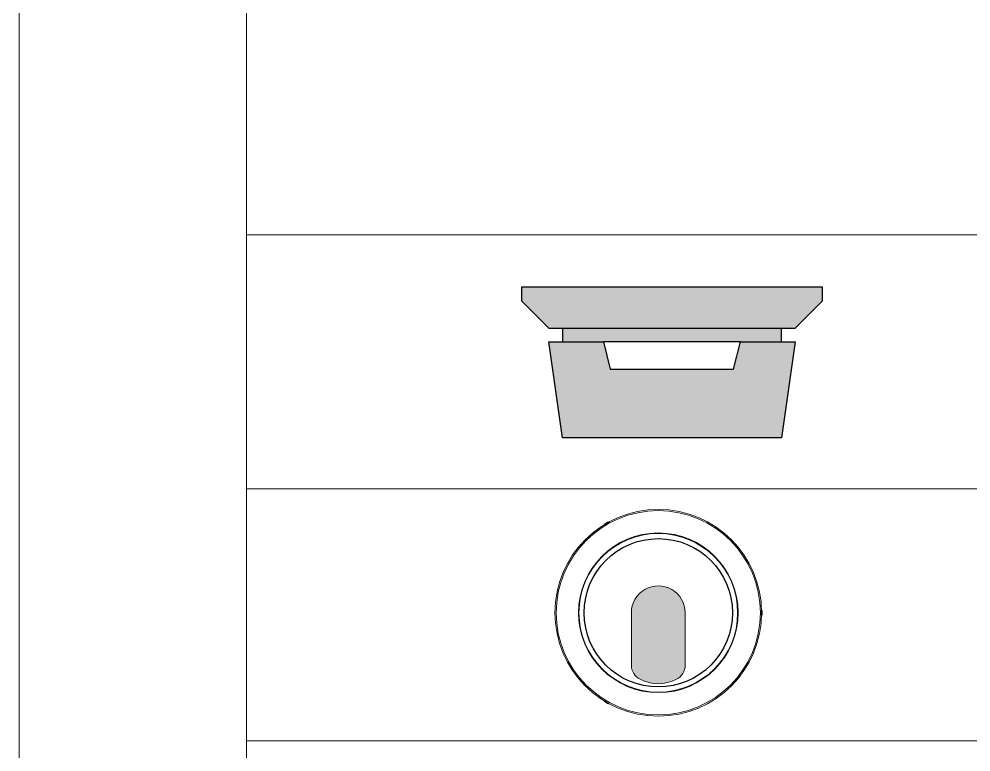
# Model space of a CAD drawing. Header units: inches. Extents: x 0.9 to 36.3, y 0.7 to 23.3.
# Drawn here: x 1.135 to 2.029, y 1.873 to 2.561 of the extents above; entities that cross this region are included whole.
import ezdxf

# ---------------------------------------------------------------- set-up
doc = ezdxf.new("R2010")
doc.units = ezdxf.units.IN
doc.linetypes.add('CENTER', pattern=[50.8, 31.75, -6.35, 6.35, -6.35])
doc.layers.get('0').update_dxf_attribs({"color": 1})
doc.layers.add('Legends', color=250, linetype='Continuous')
doc.layers.add('PDF_Geometry', color=7, linetype='Continuous', lineweight=9, true_color=0x777777)

# ---------------------------------------------------------------- blocks, each defined once
blk = doc.blocks.new('HD60-TOP')
at = {"lineweight": 0}
for p, q in [((-1.292, 2.238), (-1.286, 2.228)), ((2.584, 0), (2.572, 0)), ((-1.292, -2.238), (-1.286, -2.228))]:
    blk.add_line(p, q, dxfattribs=at)
at = {"lineweight": 0, "flags": 128}
for points in [[(-1.241, 2.267), (-1.235, 2.257, 0.011482), (-1.337, 2.198), (-1.343, 2.208, -0.005759)], [(0.67, 0), (0.67, -1.304, -0.281624), (0.455, -1.655, -0.240543), (-0.455, -1.655, -0.281624), (-0.67, -1.304), (-0.67, 0, -1.000121)], [(2.584, -0.059), (2.572, -0.059, 0.011482), (2.572, 0.059), (2.584, 0.059, -0.005759)], [(-1.343, -2.208), (-1.337, -2.198, 0.011482), (-1.235, -2.257), (-1.241, -2.267, -0.005759)]]:
    blk.add_lwpolyline(points, format="xyb", close=True, dxfattribs=at)
at = {"lineweight": 0}
for radius in [2.572, 2.541, 1.986, 1.974]:
    blk.add_circle((0, 0), radius, dxfattribs=at)
blk.add_circle((0, 0), 1.845)

msp = doc.modelspace()

# ---------------------------------------------------------------- hatches: boundary and pattern name
at = {"layer": 'Legends', "linetype": 'CENTER', "ltscale": 0.01, "transparency": 33554559}
h = msp.add_hatch(color=256, dxfattribs=at)
h.set_gradient(color1=(255, 255, 255), color2=(0, 0, 0))
h.paths.add_polyline_path([(1.69025, 2.23195), (1.68382, 2.25766), (1.64526, 2.25766), (1.6324, 2.25766), (1.64526, 2.16767), (1.85094, 2.16767), (1.86379, 2.25766), (1.85094, 2.25766), (1.81237, 2.25766), (1.80595, 2.23195)])
h.paths.add_polyline_path([(1.85094, 2.27051), (1.86379, 2.27051), (1.8895, 2.29622), (1.8895, 2.30907), (1.60669, 2.30907), (1.60669, 2.29622), (1.6324, 2.27051), (1.64526, 2.27051)])
h.paths.add_polyline_path([(1.64526, 2.27051), (1.64526, 2.25766), (1.68382, 2.25766), (1.81237, 2.25766), (1.85094, 2.25766), (1.85094, 2.27051)])
h = msp.add_hatch(color=256, dxfattribs=at)
h.dxf.hatch_style = 1
h.paths.add_polyline_path([(1.71005, 1.95407, 0.28161), (1.71815, 1.94083, 0.240543), (1.75249, 1.94083, 0.28161), (1.76059, 1.95407), (1.76059, 2.00327, 1), (1.71005, 2.00327)])

# ---------------------------------------------------------------- linework, layer by layer
at = {"layer": 'Legends', "lineweight": 20}
msp.add_line((1.34857, 1.17142), (1.34857, 8.0555), dxfattribs=at)
at = {"layer": 'Legends', "linetype": 'ByBlock'}
msp.add_line((1.64526, 2.27051), (1.85094, 2.27051), dxfattribs=at)
at = {"layer": 'Legends', "lineweight": 20}
for points in [[(1.34857, 2.35804), (6.26503, 2.35804)], [(1.34857, 2.11972), (6.26503, 2.11972)], [(1.34857, 1.88306), (6.26503, 1.88306)]]:
    msp.add_lwpolyline(points, dxfattribs=at)
at = {"layer": 'Legends', "linetype": 'ByBlock'}
for points in [[(1.85094, 2.25766), (1.85094, 2.27051), (1.86379, 2.27051), (1.8895, 2.29622), (1.8895, 2.30907), (1.60669, 2.30907), (1.60669, 2.29622), (1.6324, 2.27051), (1.64526, 2.27051), (1.64526, 2.25766)], [(1.81237, 2.25766), (1.68382, 2.25766), (1.69025, 2.23195), (1.80595, 2.23195), (1.81237, 2.25766), (1.85094, 2.25766), (1.86379, 2.25766), (1.85094, 2.16767), (1.64526, 2.16767), (1.6324, 2.25766), (1.64526, 2.25766), (1.68382, 2.25766)]]:
    msp.add_lwpolyline(points, dxfattribs=at)
at = {"layer": 'PDF_Geometry', "linetype": 'ByBlock'}
msp.add_lwpolyline([(1.13495, 1.00829), (1.13495, 22.9924)], close=True, dxfattribs=at)

# ---------------------------------------------------------------- block references
at = {"layer": 'Legends', "linetype": 'ByBlock', "xscale": 0.03773571372391715, "yscale": 0.03773571372391715, "zscale": 0.03773571372391715}
msp.add_blockref('HD60-TOP', (1.73532, 2.00327), dxfattribs=at)

doc.saveas('drawing.dxf')
